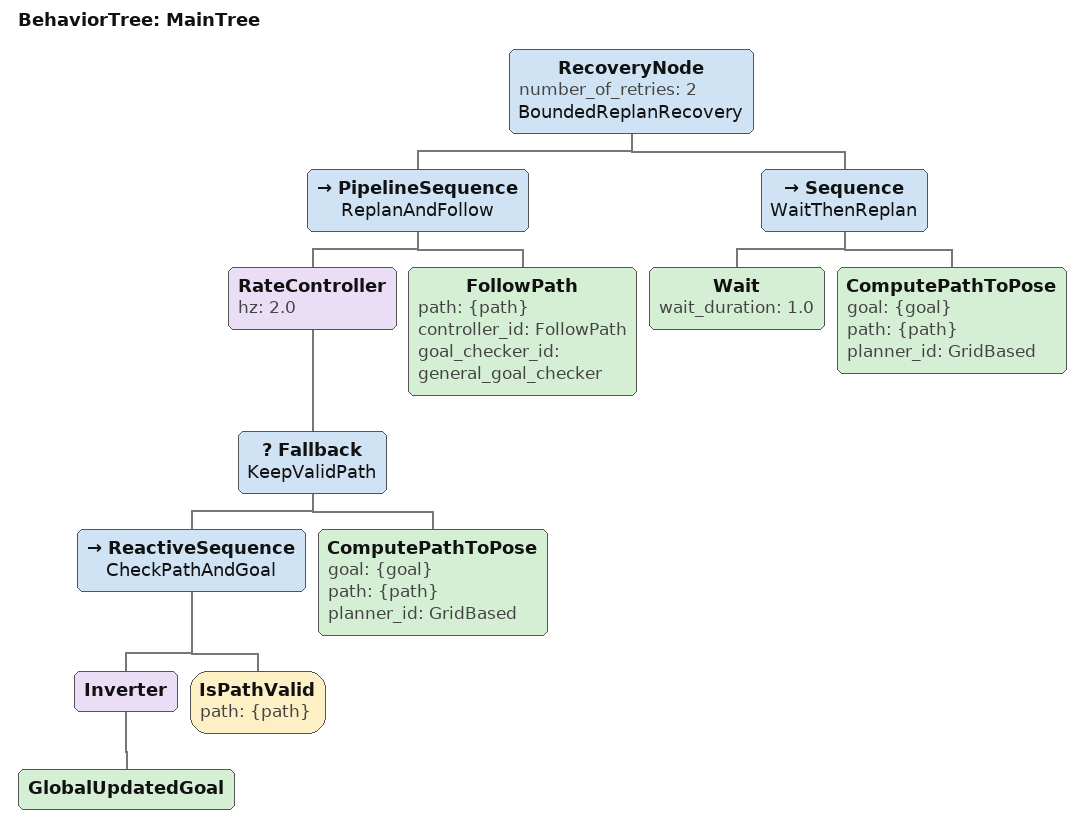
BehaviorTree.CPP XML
<root main_tree_to_execute="MainTree">
  <BehaviorTree ID="MainTree">
    <RecoveryNode number_of_retries="2" name="BoundedReplanRecovery">
      <PipelineSequence name="ReplanAndFollow">
        <RateController hz="2.0">
          <Fallback name="KeepValidPath">
            <ReactiveSequence name="CheckPathAndGoal">
              <Inverter>
                <GlobalUpdatedGoal/>
              </Inverter>
              <IsPathValid path="{path}"/>
            </ReactiveSequence>
            <ComputePathToPose goal="{goal}" path="{path}"
                               planner_id="GridBased"/>
          </Fallback>
        </RateController>
        <FollowPath path="{path}" controller_id="FollowPath"
                    goal_checker_id="general_goal_checker"/>
      </PipelineSequence>
      <Sequence name="WaitThenReplan">
        <Wait wait_duration="1.0"/>
        <ComputePathToPose goal="{goal}" path="{path}"
                           planner_id="GridBased"/>
      </Sequence>
    </RecoveryNode>
  </BehaviorTree>
</root>
